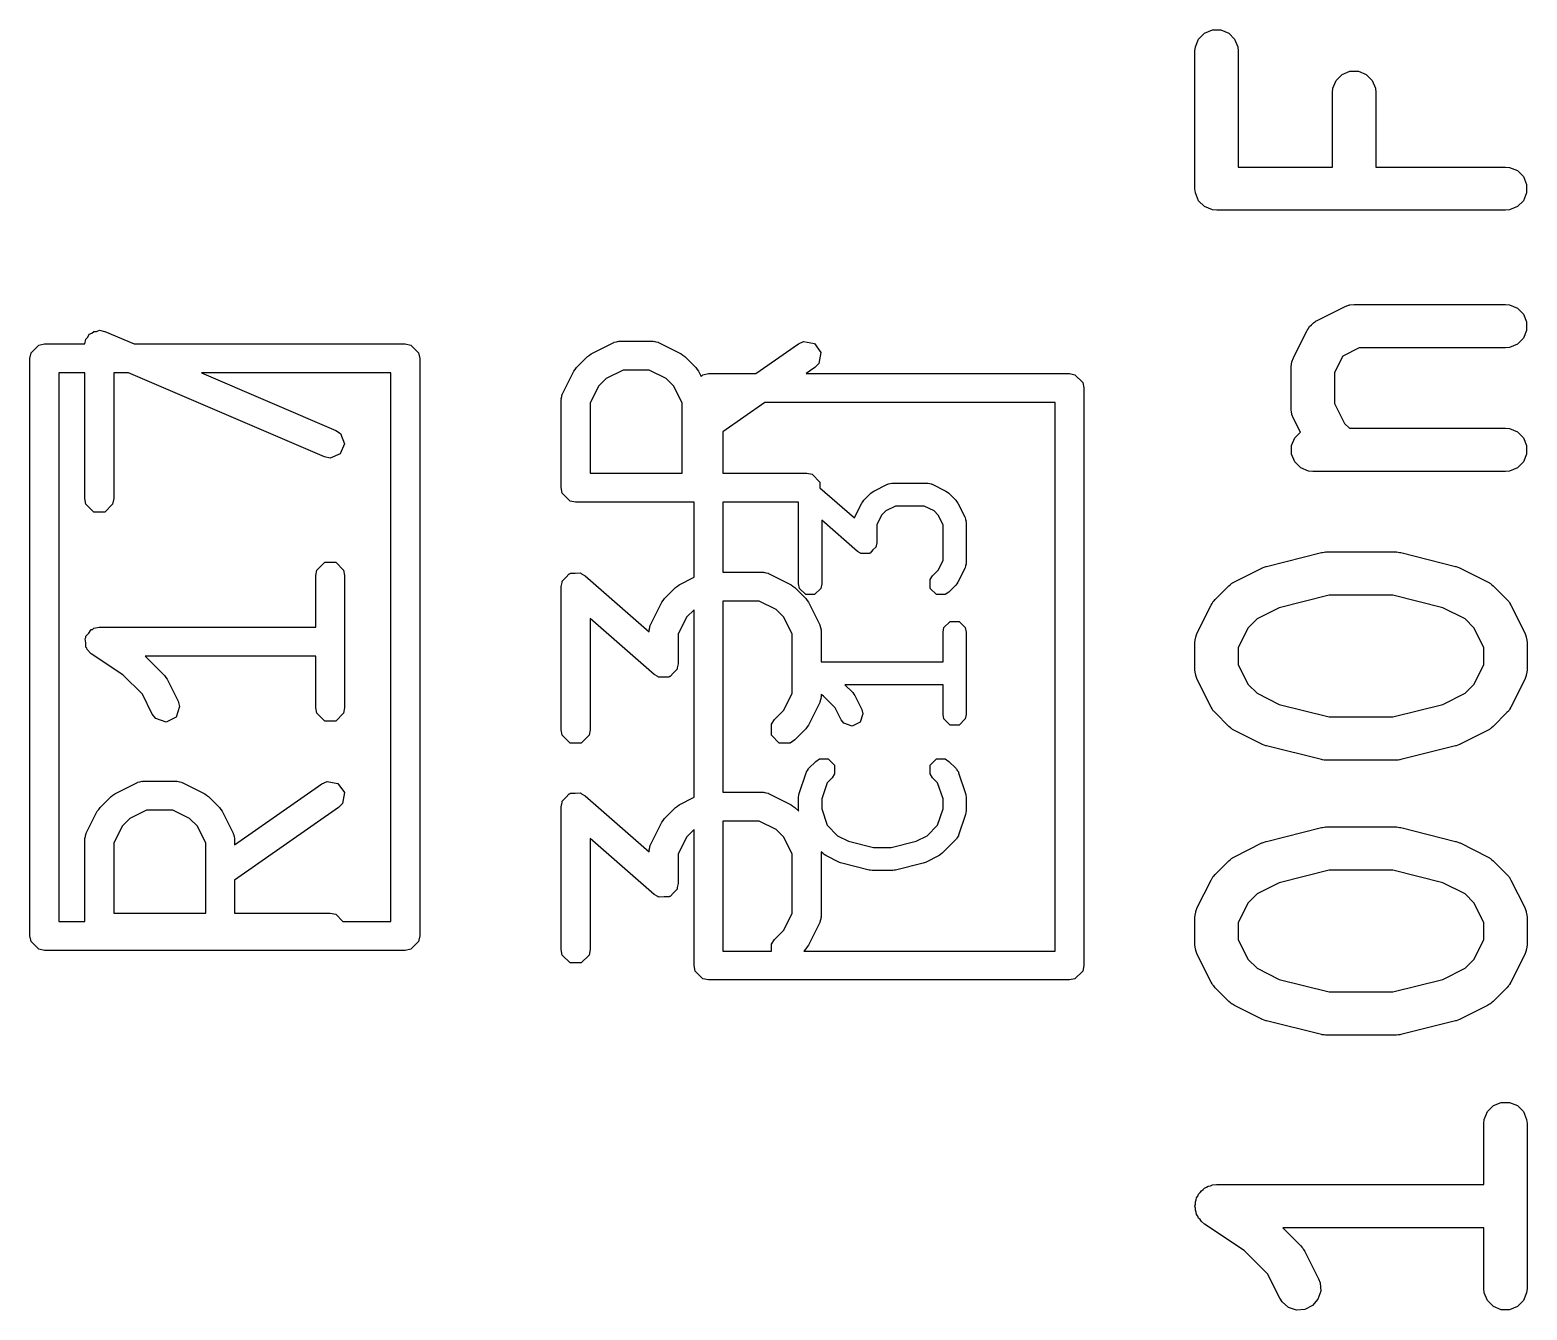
# Model space of a CAD drawing. Header units: inches. Extents: x -1.73 to 1.98, y -0.03 to 4.65.
# Drawn here: x 1.2648 to 1.4689, y 1.6558 to 1.8303 of the extents above; entities that cross this region are included whole.
import ezdxf

# ---------------------------------------------------------------- set-up
doc = ezdxf.new("R2010")
doc.units = ezdxf.units.IN
doc.header["$MEASUREMENT"] = 0
doc.layers.add('BLACK', color=250, linetype='CONTINUOUS')

msp = doc.modelspace()

# ---------------------------------------------------------------- linework, layer by layer
at = {"layer": 'BLACK', "linetype": 'CONTINUOUS'}
for p, q in [((1.42367, 1.828), (1.42411, 1.82907)), ((1.42411, 1.82907), (1.42493, 1.82988)), ((1.42493, 1.82988), (1.42599, 1.83032)), ((1.42599, 1.83032), (1.42714, 1.83032)), ((1.42714, 1.83032), (1.42821, 1.82988)), ((1.42821, 1.82988), (1.42902, 1.82907)), ((1.42902, 1.82907), (1.42946, 1.828)), ((1.42361, 1.82743), (1.42367, 1.828)), ((1.42361, 1.80868), (1.42361, 1.82743)), ((1.42946, 1.828), (1.42952, 1.82743)), ((1.42952, 1.82743), (1.42952, 1.81163)), ((1.44242, 1.82238), (1.44286, 1.82344)), ((1.44286, 1.82344), (1.44367, 1.82426)), ((1.44367, 1.82426), (1.44474, 1.8247)), ((1.44474, 1.8247), (1.44589, 1.8247)), ((1.44589, 1.8247), (1.44696, 1.82426)), ((1.44696, 1.82426), (1.44777, 1.82344)), ((1.44777, 1.82344), (1.44821, 1.82238)), ((1.44236, 1.8218), (1.44242, 1.82238)), ((1.44236, 1.81163), (1.44236, 1.8218)), ((1.44821, 1.82238), (1.44827, 1.8218)), ((1.44827, 1.8218), (1.44827, 1.81163)), ((1.42952, 1.81163), (1.44236, 1.81163)), ((1.44827, 1.81163), (1.46594, 1.81163)), ((1.46594, 1.81163), (1.46651, 1.81158)), ((1.46651, 1.81158), (1.46758, 1.81114)), ((1.46758, 1.81114), (1.46839, 1.81032)), ((1.42367, 1.8081), (1.42361, 1.80868)), ((1.46839, 1.81032), (1.46883, 1.80926)), ((1.46883, 1.80926), (1.46883, 1.8081)), ((1.42411, 1.80704), (1.42367, 1.8081)), ((1.42493, 1.80623), (1.42411, 1.80704)), ((1.46839, 1.80704), (1.46758, 1.80623)), ((1.46883, 1.8081), (1.46839, 1.80704)), ((1.42599, 1.80578), (1.42493, 1.80623)), ((1.42657, 1.80573), (1.42599, 1.80578)), ((1.46594, 1.80573), (1.42657, 1.80573)), ((1.46651, 1.80578), (1.46594, 1.80573)), ((1.46758, 1.80623), (1.46651, 1.80578)), ((1.44025, 1.7907), (1.44399, 1.79257)), ((1.44399, 1.79257), (1.44454, 1.79278)), ((1.44454, 1.79278), (1.44464, 1.79279)), ((1.44464, 1.79279), (1.44474, 1.79283)), ((1.44474, 1.79283), (1.44532, 1.79289)), ((1.44532, 1.79289), (1.46594, 1.79289)), ((1.46594, 1.79289), (1.46651, 1.79283)), ((1.46651, 1.79283), (1.46758, 1.79239)), ((1.46758, 1.79239), (1.46839, 1.79157)), ((1.43951, 1.79011), (1.43976, 1.79039)), ((1.43976, 1.79039), (1.44005, 1.79057)), ((1.44005, 1.79057), (1.4401, 1.79062)), ((1.4401, 1.79062), (1.44015, 1.79064)), ((1.44015, 1.79064), (1.44025, 1.7907)), ((1.46839, 1.79157), (1.46883, 1.79051)), ((1.46883, 1.79051), (1.46883, 1.78936)), ((1.27226, 1.7875), (1.27239, 1.78816)), ((1.27239, 1.78816), (1.27267, 1.78844)), ((1.27267, 1.78844), (1.27283, 1.78882)), ((1.27283, 1.78882), (1.27319, 1.78896)), ((1.27319, 1.78896), (1.27346, 1.78922)), ((1.27346, 1.78922), (1.27386, 1.78922)), ((1.27386, 1.78922), (1.27423, 1.78937)), ((1.27423, 1.78937), (1.27494, 1.78922)), ((1.27494, 1.78922), (1.27496, 1.78922)), ((1.27496, 1.78922), (1.27497, 1.78922)), ((1.27497, 1.78922), (1.27498, 1.78922)), ((1.27498, 1.78922), (1.27899, 1.7875)), ((1.43705, 1.78563), (1.43892, 1.78938)), ((1.43892, 1.78938), (1.43899, 1.78947)), ((1.43899, 1.78947), (1.439, 1.78952)), ((1.439, 1.78952), (1.43905, 1.78958)), ((1.43905, 1.78958), (1.43923, 1.78987)), ((1.43923, 1.78987), (1.43951, 1.79011)), ((1.46839, 1.78829), (1.46758, 1.78748)), ((1.46883, 1.78936), (1.46839, 1.78829)), ((1.26476, 1.78553), (1.26491, 1.78628)), ((1.26491, 1.78628), (1.26598, 1.78735)), ((1.26598, 1.78735), (1.26673, 1.7875)), ((1.26673, 1.7875), (1.27226, 1.7875)), ((1.27899, 1.7875), (1.31594, 1.7875)), ((1.31594, 1.7875), (1.3167, 1.78735)), ((1.3167, 1.78735), (1.31776, 1.78628)), ((1.31776, 1.78628), (1.31791, 1.78553)), ((1.34104, 1.78597), (1.34129, 1.78617)), ((1.34129, 1.78617), (1.34429, 1.78767)), ((1.34429, 1.78767), (1.34438, 1.78769)), ((1.34438, 1.78769), (1.34442, 1.78773)), ((1.34442, 1.78773), (1.34472, 1.78779)), ((1.34472, 1.78779), (1.34503, 1.78787)), ((1.34503, 1.78787), (1.34507, 1.78786)), ((1.34507, 1.78786), (1.34517, 1.78787)), ((1.34517, 1.78787), (1.34967, 1.78787)), ((1.34967, 1.78787), (1.34976, 1.78786)), ((1.34976, 1.78786), (1.34981, 1.78787)), ((1.34981, 1.78787), (1.35011, 1.78779)), ((1.35011, 1.78779), (1.35042, 1.78773)), ((1.35042, 1.78773), (1.35045, 1.78769)), ((1.35045, 1.78769), (1.35055, 1.78767)), ((1.35055, 1.78767), (1.35355, 1.78617)), ((1.35355, 1.78617), (1.3538, 1.78597)), ((1.36374, 1.78346), (1.36954, 1.78752)), ((1.36954, 1.78752), (1.37024, 1.78783)), ((1.37024, 1.78783), (1.37172, 1.78757)), ((1.37172, 1.78757), (1.37259, 1.78633)), ((1.37259, 1.78633), (1.37233, 1.78485)), ((1.44601, 1.78698), (1.44377, 1.78586)), ((1.46594, 1.78698), (1.44601, 1.78698)), ((1.46651, 1.78704), (1.46594, 1.78698)), ((1.46758, 1.78748), (1.46651, 1.78704)), ((1.26476, 1.70679), (1.26476, 1.78553)), ((1.31791, 1.78553), (1.31791, 1.70679)), ((1.3391, 1.78404), (1.33928, 1.7843)), ((1.33928, 1.7843), (1.34078, 1.7858)), ((1.34078, 1.7858), (1.34104, 1.78597)), ((1.3538, 1.78597), (1.35406, 1.7858)), ((1.35406, 1.7858), (1.35556, 1.7843)), ((1.35556, 1.7843), (1.35573, 1.78404)), ((1.37179, 1.78429), (1.37061, 1.78346)), ((1.37233, 1.78485), (1.37179, 1.78429)), ((1.43674, 1.78431), (1.43679, 1.78488)), ((1.43674, 1.77868), (1.43674, 1.78431)), ((1.43679, 1.78488), (1.43684, 1.78498)), ((1.43684, 1.78509), (1.43705, 1.78563)), ((1.43684, 1.78498), (1.43684, 1.78509)), ((1.44377, 1.78586), (1.44264, 1.78361)), ((1.27224, 1.78356), (1.2687, 1.78356)), ((1.2687, 1.78356), (1.2687, 1.70876)), ((1.27224, 1.76641), (1.27224, 1.78356)), ((1.27818, 1.78356), (1.27618, 1.78356)), ((1.27618, 1.78356), (1.27618, 1.76641)), ((1.30493, 1.7721), (1.27818, 1.78356)), ((1.28817, 1.78356), (1.30648, 1.77572)), ((1.31398, 1.78356), (1.28817, 1.78356)), ((1.31398, 1.70876), (1.31398, 1.78356)), ((1.33741, 1.78079), (1.33891, 1.78379)), ((1.33891, 1.78379), (1.3391, 1.78404)), ((1.34333, 1.78279), (1.34229, 1.78174)), ((1.34563, 1.78394), (1.34333, 1.78279)), ((1.3492, 1.78394), (1.34563, 1.78394)), ((1.3515, 1.78279), (1.3492, 1.78394)), ((1.35255, 1.78174), (1.3515, 1.78279)), ((1.35573, 1.78404), (1.35593, 1.78379)), ((1.35593, 1.78379), (1.35629, 1.78307)), ((1.35629, 1.78307), (1.35653, 1.78331)), ((1.35653, 1.78331), (1.35728, 1.78346)), ((1.35728, 1.78346), (1.36374, 1.78346)), ((1.37061, 1.78346), (1.4065, 1.78346)), ((1.4065, 1.78346), (1.40725, 1.78331)), ((1.40725, 1.78331), (1.40831, 1.78225)), ((1.40831, 1.78225), (1.40846, 1.7815)), ((1.44264, 1.78361), (1.44264, 1.77938)), ((1.3372, 1.77991), (1.33722, 1.78)), ((1.33721, 1.78005), (1.33729, 1.78035)), ((1.33722, 1.78), (1.33721, 1.78005)), ((1.33729, 1.78035), (1.33735, 1.78066)), ((1.33735, 1.78066), (1.33738, 1.78069)), ((1.33738, 1.78069), (1.33741, 1.78079)), ((1.34229, 1.78174), (1.34114, 1.77944)), ((1.3537, 1.77944), (1.35255, 1.78174)), ((1.40846, 1.7815), (1.40846, 1.70276)), ((1.3372, 1.76791), (1.3372, 1.77991)), ((1.34114, 1.77944), (1.34114, 1.76988)), ((1.3537, 1.76988), (1.3537, 1.77944)), ((1.36498, 1.77953), (1.35925, 1.77551)), ((1.40453, 1.77953), (1.36498, 1.77953)), ((1.40453, 1.70472), (1.40453, 1.77953)), ((1.43679, 1.77811), (1.43674, 1.77868)), ((1.43684, 1.77801), (1.43679, 1.77811)), ((1.43684, 1.7779), (1.43684, 1.77801)), ((1.44264, 1.77938), (1.44399, 1.77668)), ((1.43705, 1.77736), (1.43684, 1.7779)), ((1.438, 1.77546), (1.43705, 1.77736)), ((1.44399, 1.77668), (1.44466, 1.77601)), ((1.44466, 1.77601), (1.46594, 1.77601)), ((1.46594, 1.77601), (1.46651, 1.77596)), ((1.46651, 1.77596), (1.46758, 1.77551)), ((1.30648, 1.77572), (1.30711, 1.77528)), ((1.30767, 1.77388), (1.30708, 1.7725)), ((1.30711, 1.77528), (1.30767, 1.77388)), ((1.35925, 1.77551), (1.35925, 1.76988)), ((1.43679, 1.77364), (1.43724, 1.7747)), ((1.43724, 1.7747), (1.438, 1.77546)), ((1.46758, 1.77551), (1.46839, 1.7747)), ((1.46839, 1.7747), (1.46883, 1.77364)), ((1.30568, 1.77194), (1.30493, 1.7721)), ((1.30708, 1.7725), (1.30568, 1.77194)), ((1.43679, 1.77248), (1.43679, 1.77364)), ((1.43724, 1.77142), (1.43679, 1.77248)), ((1.46883, 1.77248), (1.46839, 1.77142)), ((1.46883, 1.77364), (1.46883, 1.77248)), ((1.34114, 1.76988), (1.3537, 1.76988)), ((1.35925, 1.76988), (1.37067, 1.76988)), ((1.37067, 1.76988), (1.37142, 1.76973)), ((1.43805, 1.7706), (1.43724, 1.77142)), ((1.43911, 1.77016), (1.43805, 1.7706)), ((1.43969, 1.77011), (1.43911, 1.77016)), ((1.46594, 1.77011), (1.43969, 1.77011)), ((1.46651, 1.77016), (1.46594, 1.77011)), ((1.46758, 1.7706), (1.46651, 1.77016)), ((1.46839, 1.77142), (1.46758, 1.7706)), ((1.33735, 1.76716), (1.3372, 1.76791)), ((1.37142, 1.76973), (1.37248, 1.76866)), ((1.37248, 1.76866), (1.37248, 1.76789)), ((1.37248, 1.76789), (1.37718, 1.76378)), ((1.37982, 1.76744), (1.38169, 1.76838)), ((1.38169, 1.76838), (1.38177, 1.7684)), ((1.38177, 1.7684), (1.38179, 1.76842)), ((1.38179, 1.76842), (1.38204, 1.76847)), ((1.38204, 1.76847), (1.38228, 1.76854)), ((1.38228, 1.76854), (1.38232, 1.76853)), ((1.38232, 1.76853), (1.3824, 1.76854)), ((1.3824, 1.76854), (1.38708, 1.76854)), ((1.38708, 1.76854), (1.38716, 1.76853)), ((1.38716, 1.76853), (1.38719, 1.76854)), ((1.38719, 1.76854), (1.38744, 1.76847)), ((1.38744, 1.76847), (1.38769, 1.76842)), ((1.38769, 1.76842), (1.38771, 1.7684)), ((1.38771, 1.7684), (1.38779, 1.76838)), ((1.38779, 1.76838), (1.38966, 1.76744)), ((1.27239, 1.76566), (1.27224, 1.76641)), ((1.27618, 1.76641), (1.27603, 1.76566)), ((1.33842, 1.76609), (1.33735, 1.76716)), ((1.33917, 1.76594), (1.33842, 1.76609)), ((1.35531, 1.76594), (1.33917, 1.76594)), ((1.35531, 1.75569), (1.35531, 1.76594)), ((1.36957, 1.76594), (1.35925, 1.76594)), ((1.35925, 1.76594), (1.35925, 1.75638)), ((1.36957, 1.75478), (1.36957, 1.76594)), ((1.37724, 1.76392), (1.37818, 1.7658)), ((1.37818, 1.7658), (1.37833, 1.766)), ((1.37833, 1.766), (1.37847, 1.76621)), ((1.37847, 1.76621), (1.37941, 1.76714)), ((1.37941, 1.76714), (1.37962, 1.76728)), ((1.37962, 1.76728), (1.37982, 1.76744)), ((1.38966, 1.76744), (1.38986, 1.76728)), ((1.38986, 1.76728), (1.39007, 1.76714)), ((1.39007, 1.76714), (1.39101, 1.76621)), ((1.39101, 1.76621), (1.39115, 1.766)), ((1.39115, 1.766), (1.3913, 1.7658)), ((1.3913, 1.7658), (1.39224, 1.76392)), ((1.27346, 1.76459), (1.27239, 1.76566)), ((1.27496, 1.76459), (1.27346, 1.76459)), ((1.27603, 1.76566), (1.27496, 1.76459)), ((1.37718, 1.76378), (1.37719, 1.76382)), ((1.37719, 1.76382), (1.37722, 1.76385)), ((1.37722, 1.76385), (1.37724, 1.76392)), ((1.38088, 1.76416), (1.38022, 1.76285)), ((1.38145, 1.76473), (1.38088, 1.76416)), ((1.38277, 1.76539), (1.38145, 1.76473)), ((1.38671, 1.76539), (1.38277, 1.76539)), ((1.38803, 1.76473), (1.38671, 1.76539)), ((1.3886, 1.76416), (1.38803, 1.76473)), ((1.38926, 1.76285), (1.3886, 1.76416)), ((1.39224, 1.76392), (1.39226, 1.76385)), ((1.39226, 1.76385), (1.39229, 1.76382)), ((1.39229, 1.76382), (1.39234, 1.76357)), ((1.37761, 1.75922), (1.37272, 1.7635)), ((1.37272, 1.7635), (1.37272, 1.75478)), ((1.38022, 1.76285), (1.38022, 1.7604)), ((1.38926, 1.75796), (1.38926, 1.76285)), ((1.39234, 1.76357), (1.3924, 1.76333)), ((1.3924, 1.76333), (1.39239, 1.76329)), ((1.39239, 1.76329), (1.39241, 1.76322)), ((1.39241, 1.76322), (1.39241, 1.75759)), ((1.3801, 1.7598), (1.37971, 1.75941)), ((1.38012, 1.75987), (1.3801, 1.7598)), ((1.38014, 1.7599), (1.38012, 1.75987)), ((1.38022, 1.7604), (1.38013, 1.75997)), ((1.38013, 1.75997), (1.38014, 1.7599)), ((1.30389, 1.75666), (1.30495, 1.75773)), ((1.30495, 1.75773), (1.30646, 1.75773)), ((1.30646, 1.75773), (1.30752, 1.75666)), ((1.378, 1.759), (1.37761, 1.75922)), ((1.37804, 1.75895), (1.378, 1.759)), ((1.37808, 1.75895), (1.37804, 1.75895)), ((1.37814, 1.75891), (1.37808, 1.75895)), ((1.3787, 1.75895), (1.37814, 1.75891)), ((1.37925, 1.75895), (1.3787, 1.75895)), ((1.37929, 1.75899), (1.37925, 1.75895)), ((1.37934, 1.75899), (1.37929, 1.75899)), ((1.37971, 1.75941), (1.37934, 1.75899)), ((1.3886, 1.75665), (1.38926, 1.75796)), ((1.39241, 1.75759), (1.39239, 1.75752)), ((1.43335, 1.75718), (1.44085, 1.75905)), ((1.44085, 1.75905), (1.44095, 1.75907)), ((1.44095, 1.75907), (1.44099, 1.75908)), ((1.44099, 1.75908), (1.44121, 1.7591)), ((1.44121, 1.7591), (1.44142, 1.75914)), ((1.44142, 1.75914), (1.44147, 1.75913)), ((1.44147, 1.75913), (1.44157, 1.75914)), ((1.44157, 1.75914), (1.45094, 1.75914)), ((1.45094, 1.75914), (1.45104, 1.75913)), ((1.45104, 1.75913), (1.45108, 1.75914)), ((1.45108, 1.75914), (1.4513, 1.7591)), ((1.4513, 1.7591), (1.45152, 1.75908)), ((1.45152, 1.75908), (1.45156, 1.75907)), ((1.45156, 1.75907), (1.45166, 1.75905)), ((1.45166, 1.75905), (1.45915, 1.75718)), ((1.30374, 1.75591), (1.30389, 1.75666)), ((1.30374, 1.74888), (1.30374, 1.75591)), ((1.30752, 1.75666), (1.30767, 1.75591)), ((1.30767, 1.75591), (1.30767, 1.73791)), ((1.33735, 1.75516), (1.33784, 1.75565)), ((1.33784, 1.75565), (1.3383, 1.75617)), ((1.3383, 1.75617), (1.33837, 1.75618)), ((1.33837, 1.75618), (1.33842, 1.75623)), ((1.33842, 1.75623), (1.33911, 1.75623)), ((1.33911, 1.75623), (1.3398, 1.75628)), ((1.3398, 1.75628), (1.33988, 1.75623)), ((1.33988, 1.75623), (1.33992, 1.75623)), ((1.33992, 1.75623), (1.33998, 1.75617)), ((1.33998, 1.75617), (1.34047, 1.75589)), ((1.34047, 1.75589), (1.3492, 1.74825)), ((1.35329, 1.75467), (1.35531, 1.75569)), ((1.35925, 1.75638), (1.36467, 1.75638)), ((1.36467, 1.75638), (1.36476, 1.75636)), ((1.36476, 1.75636), (1.36481, 1.75637)), ((1.36481, 1.75637), (1.36511, 1.75629)), ((1.36511, 1.75629), (1.36542, 1.75623)), ((1.36542, 1.75623), (1.36545, 1.7562)), ((1.36545, 1.7562), (1.36555, 1.75617)), ((1.36555, 1.75617), (1.36855, 1.75467)), ((1.3875, 1.75538), (1.38784, 1.75589)), ((1.38784, 1.75589), (1.3886, 1.75665)), ((1.39224, 1.75689), (1.3913, 1.75501)), ((1.39226, 1.75696), (1.39224, 1.75689)), ((1.39229, 1.75699), (1.39226, 1.75696)), ((1.39234, 1.75724), (1.39229, 1.75699)), ((1.3924, 1.75748), (1.39234, 1.75724)), ((1.39239, 1.75752), (1.3924, 1.75748)), ((1.429, 1.75508), (1.43275, 1.75695)), ((1.43275, 1.75695), (1.43279, 1.75697)), ((1.43279, 1.75697), (1.43281, 1.75698)), ((1.43281, 1.75698), (1.43305, 1.75707)), ((1.43305, 1.75707), (1.43329, 1.75716)), ((1.43329, 1.75716), (1.43331, 1.75716)), ((1.43331, 1.75716), (1.43335, 1.75718)), ((1.45915, 1.75718), (1.4592, 1.75716)), ((1.4592, 1.75716), (1.45922, 1.75716)), ((1.45922, 1.75716), (1.45946, 1.75707)), ((1.45946, 1.75707), (1.4597, 1.75698)), ((1.4597, 1.75698), (1.45972, 1.75697)), ((1.45972, 1.75697), (1.45976, 1.75695)), ((1.45976, 1.75695), (1.46351, 1.75508)), ((1.3372, 1.75441), (1.33731, 1.75496)), ((1.3372, 1.73491), (1.3372, 1.75441)), ((1.3373, 1.75504), (1.33733, 1.75507)), ((1.33731, 1.75496), (1.3373, 1.75504)), ((1.33733, 1.75507), (1.33735, 1.75516)), ((1.35128, 1.7528), (1.35278, 1.7543)), ((1.35278, 1.7543), (1.35304, 1.75448)), ((1.35304, 1.75448), (1.35329, 1.75467)), ((1.36855, 1.75467), (1.36879, 1.75448)), ((1.36879, 1.75448), (1.36906, 1.7543)), ((1.36906, 1.7543), (1.37056, 1.7528)), ((1.36969, 1.75418), (1.36957, 1.75478)), ((1.37054, 1.75333), (1.36969, 1.75418)), ((1.3726, 1.75418), (1.37175, 1.75333)), ((1.37272, 1.75478), (1.3726, 1.75418)), ((1.3875, 1.75418), (1.3875, 1.75538)), ((1.38836, 1.75333), (1.3875, 1.75418)), ((1.39007, 1.75367), (1.38956, 1.75333)), ((1.39101, 1.7546), (1.39007, 1.75367)), ((1.39115, 1.75481), (1.39101, 1.7546)), ((1.3913, 1.75501), (1.39115, 1.75481)), ((1.42635, 1.75265), (1.42823, 1.75453)), ((1.42823, 1.75453), (1.42846, 1.75471)), ((1.42846, 1.75471), (1.42851, 1.75477)), ((1.42851, 1.75477), (1.4286, 1.75483)), ((1.4286, 1.75483), (1.42868, 1.75489)), ((1.42868, 1.75489), (1.42875, 1.75492)), ((1.42875, 1.75492), (1.429, 1.75508)), ((1.46351, 1.75508), (1.46376, 1.75492)), ((1.46376, 1.75492), (1.46383, 1.75489)), ((1.46383, 1.75489), (1.46391, 1.75483)), ((1.46391, 1.75483), (1.464, 1.75477)), ((1.464, 1.75477), (1.46405, 1.75471)), ((1.46405, 1.75471), (1.46428, 1.75453)), ((1.46428, 1.75453), (1.46615, 1.75265)), ((1.34941, 1.74929), (1.35091, 1.75229)), ((1.35091, 1.75229), (1.3511, 1.75254)), ((1.3511, 1.75254), (1.35128, 1.7528)), ((1.3642, 1.75244), (1.35925, 1.75244)), ((1.35925, 1.75244), (1.35925, 1.72638)), ((1.3665, 1.75129), (1.3642, 1.75244)), ((1.37175, 1.75333), (1.37054, 1.75333)), ((1.37056, 1.7528), (1.37073, 1.75254)), ((1.37073, 1.75254), (1.37093, 1.75229)), ((1.37093, 1.75229), (1.37243, 1.74929)), ((1.38956, 1.75333), (1.38836, 1.75333)), ((1.42393, 1.74813), (1.4258, 1.75188)), ((1.4258, 1.75188), (1.42596, 1.75213)), ((1.42596, 1.75213), (1.42599, 1.7522)), ((1.42599, 1.7522), (1.42605, 1.75228)), ((1.42605, 1.75228), (1.42611, 1.75237)), ((1.42611, 1.75237), (1.42617, 1.75242)), ((1.42617, 1.75242), (1.42635, 1.75265)), ((1.4351, 1.75153), (1.43207, 1.75001)), ((1.44193, 1.75323), (1.4351, 1.75153)), ((1.45058, 1.75323), (1.44193, 1.75323)), ((1.45741, 1.75153), (1.45058, 1.75323)), ((1.46044, 1.75001), (1.45741, 1.75153)), ((1.46615, 1.75265), (1.46634, 1.75242)), ((1.46634, 1.75242), (1.4664, 1.75237)), ((1.4664, 1.75237), (1.46645, 1.75228)), ((1.46645, 1.75228), (1.46652, 1.7522)), ((1.46652, 1.7522), (1.46655, 1.75213)), ((1.46655, 1.75213), (1.4667, 1.75188)), ((1.4667, 1.75188), (1.46858, 1.74813)), ((1.34987, 1.74243), (1.34114, 1.75007)), ((1.34114, 1.75007), (1.34114, 1.73491)), ((1.35429, 1.75024), (1.35314, 1.74795)), ((1.35531, 1.75127), (1.35429, 1.75024)), ((1.35531, 1.72569), (1.35531, 1.75127)), ((1.36755, 1.75024), (1.3665, 1.75129)), ((1.3687, 1.74795), (1.36755, 1.75024)), ((1.38938, 1.74882), (1.39023, 1.74967)), ((1.39023, 1.74967), (1.39144, 1.74967)), ((1.39144, 1.74967), (1.39229, 1.74882)), ((1.43207, 1.75001), (1.43087, 1.74881)), ((1.46164, 1.74881), (1.46044, 1.75001)), ((1.27228, 1.74729), (1.27239, 1.74746)), ((1.27239, 1.74766), (1.2728, 1.74807)), ((1.27239, 1.74746), (1.27239, 1.74766)), ((1.2728, 1.74807), (1.27311, 1.74855)), ((1.27311, 1.74855), (1.27331, 1.74859)), ((1.27331, 1.74859), (1.27346, 1.74873)), ((1.27346, 1.74873), (1.27421, 1.74888)), ((1.27421, 1.74888), (1.30374, 1.74888)), ((1.3492, 1.74855), (1.34929, 1.74885)), ((1.34922, 1.74851), (1.3492, 1.74855)), ((1.3492, 1.74841), (1.34922, 1.74851)), ((1.3492, 1.74825), (1.3492, 1.74841)), ((1.34929, 1.74885), (1.34935, 1.74916)), ((1.34935, 1.74916), (1.34938, 1.7492)), ((1.34938, 1.7492), (1.34941, 1.74929)), ((1.35314, 1.74795), (1.35314, 1.74391)), ((1.3687, 1.73988), (1.3687, 1.74795)), ((1.37243, 1.74929), (1.37245, 1.7492)), ((1.37245, 1.7492), (1.37248, 1.74916)), ((1.37248, 1.74916), (1.37255, 1.74886)), ((1.37255, 1.74886), (1.37263, 1.74855)), ((1.37263, 1.74855), (1.37261, 1.74851)), ((1.37261, 1.74851), (1.37263, 1.74841)), ((1.37263, 1.74841), (1.37263, 1.74417)), ((1.38926, 1.74822), (1.38938, 1.74882)), ((1.38926, 1.74417), (1.38926, 1.74822)), ((1.39229, 1.74882), (1.39241, 1.74822)), ((1.39241, 1.74822), (1.39241, 1.73697)), ((1.42361, 1.74681), (1.42367, 1.74739)), ((1.42367, 1.74739), (1.42371, 1.74749)), ((1.42371, 1.74749), (1.42372, 1.74759)), ((1.42372, 1.74759), (1.42393, 1.74813)), ((1.43087, 1.74881), (1.42952, 1.74612)), ((1.46298, 1.74612), (1.46164, 1.74881)), ((1.46858, 1.74813), (1.46879, 1.74759)), ((1.46879, 1.74759), (1.46879, 1.74749)), ((1.46879, 1.74749), (1.46883, 1.74739)), ((1.46883, 1.74739), (1.46889, 1.74681)), ((1.27239, 1.74673), (1.27228, 1.74729)), ((1.27239, 1.74616), (1.27239, 1.74673)), ((1.27253, 1.74601), (1.27239, 1.74616)), ((1.27257, 1.74582), (1.27253, 1.74601)), ((1.27312, 1.74527), (1.27257, 1.74582)), ((1.42361, 1.74306), (1.42361, 1.74681)), ((1.42952, 1.74612), (1.42952, 1.74376)), ((1.46298, 1.74376), (1.46298, 1.74612)), ((1.46889, 1.74681), (1.46889, 1.74306)), ((1.27745, 1.74238), (1.27312, 1.74527)), ((1.30374, 1.74494), (1.28046, 1.74494)), ((1.28046, 1.74494), (1.2831, 1.7423)), ((1.30374, 1.73791), (1.30374, 1.74494)), ((1.353, 1.74325), (1.35299, 1.74316)), ((1.35303, 1.74328), (1.353, 1.74325)), ((1.35314, 1.74391), (1.35303, 1.74336)), ((1.35303, 1.74336), (1.35303, 1.74328)), ((1.37263, 1.74417), (1.38926, 1.74417)), ((1.42952, 1.74376), (1.43087, 1.74106)), ((1.46164, 1.74106), (1.46298, 1.74376)), ((1.28009, 1.73975), (1.27745, 1.74238)), ((1.2831, 1.7423), (1.28327, 1.74204)), ((1.28327, 1.74204), (1.28347, 1.74179)), ((1.28347, 1.74179), (1.28497, 1.73879)), ((1.35036, 1.74215), (1.34987, 1.74243)), ((1.35041, 1.74209), (1.35036, 1.74215)), ((1.35046, 1.74209), (1.35041, 1.74209)), ((1.35054, 1.74205), (1.35046, 1.74209)), ((1.35123, 1.74209), (1.35054, 1.74205)), ((1.35192, 1.74209), (1.35123, 1.74209)), ((1.35197, 1.74214), (1.35192, 1.74209)), ((1.35204, 1.74215), (1.35197, 1.74214)), ((1.3525, 1.74267), (1.35204, 1.74215)), ((1.35299, 1.74316), (1.3525, 1.74267)), ((1.42367, 1.74249), (1.42361, 1.74306)), ((1.42371, 1.74239), (1.42367, 1.74249)), ((1.42372, 1.74228), (1.42371, 1.74239)), ((1.42393, 1.74174), (1.42372, 1.74228)), ((1.4258, 1.73799), (1.42393, 1.74174)), ((1.46858, 1.74174), (1.4667, 1.73799)), ((1.46879, 1.74228), (1.46858, 1.74174)), ((1.46883, 1.74249), (1.46879, 1.74239)), ((1.46879, 1.74239), (1.46879, 1.74228)), ((1.46889, 1.74306), (1.46883, 1.74249)), ((1.28145, 1.73703), (1.28009, 1.73975)), ((1.36755, 1.73758), (1.3687, 1.73988)), ((1.37263, 1.73927), (1.37255, 1.73897)), ((1.37263, 1.73941), (1.37261, 1.73932)), ((1.37261, 1.73932), (1.37263, 1.73927)), ((1.37296, 1.7395), (1.37263, 1.73971)), ((1.37263, 1.73971), (1.37263, 1.73941)), ((1.37454, 1.73791), (1.37296, 1.7395)), ((1.38926, 1.74102), (1.37589, 1.74102)), ((1.37589, 1.74102), (1.37695, 1.73996)), ((1.37695, 1.73996), (1.37709, 1.73975)), ((1.37709, 1.73975), (1.37724, 1.73955)), ((1.37724, 1.73955), (1.37818, 1.73767)), ((1.38926, 1.73697), (1.38926, 1.74102)), ((1.43087, 1.74106), (1.43207, 1.73987)), ((1.43207, 1.73987), (1.4351, 1.73835)), ((1.45741, 1.73835), (1.46044, 1.73987)), ((1.46044, 1.73987), (1.46164, 1.74106)), ((1.28517, 1.73805), (1.28469, 1.73662)), ((1.28497, 1.73879), (1.28517, 1.73805)), ((1.30389, 1.73716), (1.30374, 1.73791)), ((1.30495, 1.73609), (1.30389, 1.73716)), ((1.30752, 1.73716), (1.30646, 1.73609)), ((1.30767, 1.73791), (1.30752, 1.73716)), ((1.36627, 1.7363), (1.36755, 1.73758)), ((1.37243, 1.73853), (1.37093, 1.73553)), ((1.37245, 1.73863), (1.37243, 1.73853)), ((1.37248, 1.73866), (1.37245, 1.73863)), ((1.37255, 1.73897), (1.37248, 1.73866)), ((1.37536, 1.73627), (1.37454, 1.73791)), ((1.37818, 1.73767), (1.37834, 1.73708)), ((1.42596, 1.73775), (1.4258, 1.73799)), ((1.42599, 1.73767), (1.42596, 1.73775)), ((1.42605, 1.73759), (1.42599, 1.73767)), ((1.42611, 1.7375), (1.42605, 1.73759)), ((1.42617, 1.73745), (1.42611, 1.7375)), ((1.42635, 1.73723), (1.42617, 1.73745)), ((1.42823, 1.73535), (1.42635, 1.73723)), ((1.4351, 1.73835), (1.44193, 1.73664)), ((1.45058, 1.73664), (1.45741, 1.73835)), ((1.46615, 1.73723), (1.46428, 1.73535)), ((1.46634, 1.73745), (1.46615, 1.73723)), ((1.4664, 1.7375), (1.46634, 1.73745)), ((1.46645, 1.73759), (1.4664, 1.7375)), ((1.46652, 1.73767), (1.46645, 1.73759)), ((1.46655, 1.73775), (1.46652, 1.73767)), ((1.4667, 1.73799), (1.46655, 1.73775)), ((1.28192, 1.73643), (1.28145, 1.73703)), ((1.28335, 1.73595), (1.28192, 1.73643)), ((1.28469, 1.73662), (1.28335, 1.73595)), ((1.30646, 1.73609), (1.30495, 1.73609)), ((1.36585, 1.73567), (1.36627, 1.7363)), ((1.36585, 1.73416), (1.36585, 1.73567)), ((1.37073, 1.73528), (1.37056, 1.73502)), ((1.37093, 1.73553), (1.37073, 1.73528)), ((1.37574, 1.73578), (1.37536, 1.73627)), ((1.37688, 1.7354), (1.37574, 1.73578)), ((1.37796, 1.73594), (1.37688, 1.7354)), ((1.37834, 1.73708), (1.37796, 1.73594)), ((1.38938, 1.73637), (1.38926, 1.73697)), ((1.39023, 1.73552), (1.38938, 1.73637)), ((1.39144, 1.73552), (1.39023, 1.73552)), ((1.39229, 1.73637), (1.39144, 1.73552)), ((1.39241, 1.73697), (1.39229, 1.73637)), ((1.42846, 1.73517), (1.42823, 1.73535)), ((1.42851, 1.73511), (1.42846, 1.73517)), ((1.4286, 1.73505), (1.42851, 1.73511)), ((1.44193, 1.73664), (1.45058, 1.73664)), ((1.464, 1.73511), (1.46391, 1.73505)), ((1.46405, 1.73517), (1.464, 1.73511)), ((1.46428, 1.73535), (1.46405, 1.73517)), ((1.33735, 1.73416), (1.3372, 1.73491)), ((1.33842, 1.73309), (1.33735, 1.73416)), ((1.33992, 1.73309), (1.33842, 1.73309)), ((1.34099, 1.73416), (1.33992, 1.73309)), ((1.34114, 1.73491), (1.34099, 1.73416)), ((1.36691, 1.73309), (1.36585, 1.73416)), ((1.36842, 1.73309), (1.36691, 1.73309)), ((1.36906, 1.73352), (1.36842, 1.73309)), ((1.37056, 1.73502), (1.36906, 1.73352)), ((1.42868, 1.73498), (1.4286, 1.73505)), ((1.42875, 1.73495), (1.42868, 1.73498)), ((1.429, 1.7348), (1.42875, 1.73495)), ((1.43275, 1.73292), (1.429, 1.7348)), ((1.46351, 1.7348), (1.45976, 1.73292)), ((1.46376, 1.73495), (1.46351, 1.7348)), ((1.46383, 1.73498), (1.46376, 1.73495)), ((1.46391, 1.73505), (1.46383, 1.73498)), ((1.43279, 1.73291), (1.43275, 1.73292)), ((1.43281, 1.73289), (1.43279, 1.73291)), ((1.43305, 1.73281), (1.43281, 1.73289)), ((1.43329, 1.73272), (1.43305, 1.73281)), ((1.43331, 1.73271), (1.43329, 1.73272)), ((1.43335, 1.7327), (1.43331, 1.73271)), ((1.44085, 1.73082), (1.43335, 1.7327)), ((1.45915, 1.7327), (1.45166, 1.73082)), ((1.4592, 1.73271), (1.45915, 1.7327)), ((1.45922, 1.73272), (1.4592, 1.73271)), ((1.45946, 1.73281), (1.45922, 1.73272)), ((1.4597, 1.73289), (1.45946, 1.73281)), ((1.45972, 1.73291), (1.4597, 1.73289)), ((1.45976, 1.73292), (1.45972, 1.73291)), ((1.36965, 1.72622), (1.37059, 1.72903)), ((1.37059, 1.72903), (1.37063, 1.7291)), ((1.37063, 1.72914), (1.37077, 1.72935)), ((1.37063, 1.7291), (1.37063, 1.72914)), ((1.37077, 1.72935), (1.3709, 1.72957)), ((1.3709, 1.72957), (1.37093, 1.72958)), ((1.37093, 1.72958), (1.37097, 1.72965)), ((1.37097, 1.72965), (1.37191, 1.73058)), ((1.37191, 1.73058), (1.37242, 1.73093)), ((1.37242, 1.73093), (1.37362, 1.73093)), ((1.37362, 1.73093), (1.37448, 1.73007)), ((1.37448, 1.73007), (1.37448, 1.72887)), ((1.3875, 1.73007), (1.38836, 1.73093)), ((1.3875, 1.72887), (1.3875, 1.73007)), ((1.38836, 1.73093), (1.38956, 1.73093)), ((1.38956, 1.73093), (1.39007, 1.73058)), ((1.39007, 1.73058), (1.39101, 1.72965)), ((1.39101, 1.72965), (1.39105, 1.72958)), ((1.39105, 1.72958), (1.39108, 1.72957)), ((1.39108, 1.72957), (1.39121, 1.72935)), ((1.39121, 1.72935), (1.39135, 1.72914)), ((1.39135, 1.72914), (1.39135, 1.7291)), ((1.39135, 1.7291), (1.39139, 1.72903)), ((1.39139, 1.72903), (1.39233, 1.72622)), ((1.44095, 1.73081), (1.44085, 1.73082)), ((1.44099, 1.73079), (1.44095, 1.73081)), ((1.44121, 1.73077), (1.44099, 1.73079)), ((1.44142, 1.73074), (1.44121, 1.73077)), ((1.44147, 1.73075), (1.44142, 1.73074)), ((1.44157, 1.73074), (1.44147, 1.73075)), ((1.45094, 1.73074), (1.44157, 1.73074)), ((1.45104, 1.73075), (1.45094, 1.73074)), ((1.45108, 1.73074), (1.45104, 1.73075)), ((1.4513, 1.73077), (1.45108, 1.73074)), ((1.45152, 1.73079), (1.4513, 1.73077)), ((1.45156, 1.73081), (1.45152, 1.73079)), ((1.45166, 1.73082), (1.45156, 1.73081)), ((1.27633, 1.72617), (1.27933, 1.72767)), ((1.27933, 1.72767), (1.27942, 1.7277)), ((1.27942, 1.7277), (1.27945, 1.72773)), ((1.27945, 1.72773), (1.27976, 1.72779)), ((1.27976, 1.72779), (1.28007, 1.72788)), ((1.28007, 1.72788), (1.28011, 1.72786)), ((1.28011, 1.72786), (1.28021, 1.72788)), ((1.28021, 1.72788), (1.28471, 1.72788)), ((1.28471, 1.72788), (1.2848, 1.72786)), ((1.2848, 1.72786), (1.28485, 1.72788)), ((1.28485, 1.72788), (1.28515, 1.72779)), ((1.28515, 1.72779), (1.28546, 1.72773)), ((1.28546, 1.72773), (1.28549, 1.7277)), ((1.28549, 1.7277), (1.28559, 1.72767)), ((1.28559, 1.72767), (1.28859, 1.72617)), ((1.29267, 1.7192), (1.30458, 1.72753)), ((1.30458, 1.72753), (1.30528, 1.72784)), ((1.30528, 1.72784), (1.30676, 1.72757)), ((1.30676, 1.72757), (1.30763, 1.72634)), ((1.37346, 1.72768), (1.37272, 1.72547)), ((1.37414, 1.72836), (1.37346, 1.72768)), ((1.37448, 1.72887), (1.37414, 1.72836)), ((1.38784, 1.72836), (1.3875, 1.72887)), ((1.38852, 1.72768), (1.38784, 1.72836)), ((1.38926, 1.72547), (1.38852, 1.72768)), ((1.27432, 1.72431), (1.27582, 1.72581)), ((1.27582, 1.72581), (1.27608, 1.72598)), ((1.27608, 1.72598), (1.27633, 1.72617)), ((1.28859, 1.72617), (1.28884, 1.72598)), ((1.28884, 1.72598), (1.2891, 1.72581)), ((1.2891, 1.72581), (1.2906, 1.72431)), ((1.30763, 1.72634), (1.30736, 1.72486)), ((1.3372, 1.72441), (1.33731, 1.72496)), ((1.3373, 1.72504), (1.33733, 1.72508)), ((1.33731, 1.72496), (1.3373, 1.72504)), ((1.33733, 1.72508), (1.33735, 1.72517)), ((1.33735, 1.72517), (1.33784, 1.72566)), ((1.33784, 1.72566), (1.3383, 1.72618)), ((1.3383, 1.72618), (1.33837, 1.72618)), ((1.33837, 1.72618), (1.33842, 1.72623)), ((1.33842, 1.72623), (1.33911, 1.72623)), ((1.33911, 1.72623), (1.3398, 1.72628)), ((1.3398, 1.72628), (1.33988, 1.72623)), ((1.33988, 1.72623), (1.33992, 1.72623)), ((1.33992, 1.72623), (1.33998, 1.72617)), ((1.33998, 1.72617), (1.34047, 1.7259)), ((1.34047, 1.7259), (1.3492, 1.71825)), ((1.35329, 1.72467), (1.35531, 1.72569)), ((1.35925, 1.72638), (1.36467, 1.72638)), ((1.36467, 1.72638), (1.36476, 1.72636)), ((1.36476, 1.72636), (1.36481, 1.72638)), ((1.36481, 1.72638), (1.36511, 1.72629)), ((1.36511, 1.72629), (1.36542, 1.72623)), ((1.36542, 1.72623), (1.36545, 1.7262)), ((1.36545, 1.7262), (1.36555, 1.72617)), ((1.36555, 1.72617), (1.36855, 1.72467)), ((1.36957, 1.72572), (1.36962, 1.72597)), ((1.36957, 1.72385), (1.36957, 1.72572)), ((1.36962, 1.72597), (1.36965, 1.72622)), ((1.37272, 1.72547), (1.37272, 1.7241)), ((1.38926, 1.7241), (1.38926, 1.72547)), ((1.39233, 1.72622), (1.39236, 1.72597)), ((1.39236, 1.72597), (1.39241, 1.72572)), ((1.39241, 1.72572), (1.39241, 1.72385)), ((1.27245, 1.7208), (1.27395, 1.72379)), ((1.27395, 1.72379), (1.27414, 1.72404)), ((1.27414, 1.72404), (1.27432, 1.72431)), ((1.28067, 1.72395), (1.27837, 1.7228)), ((1.28424, 1.72395), (1.28067, 1.72395)), ((1.28654, 1.7228), (1.28424, 1.72395)), ((1.2906, 1.72431), (1.29077, 1.72404)), ((1.29077, 1.72404), (1.29097, 1.72379)), ((1.29097, 1.72379), (1.29247, 1.7208)), ((1.30683, 1.7243), (1.29267, 1.71439)), ((1.30736, 1.72486), (1.30683, 1.7243)), ((1.3372, 1.70492), (1.3372, 1.72441)), ((1.35128, 1.72281), (1.35278, 1.72431)), ((1.35278, 1.72431), (1.35304, 1.72448)), ((1.35304, 1.72448), (1.35329, 1.72467)), ((1.36855, 1.72467), (1.36879, 1.72448)), ((1.36879, 1.72448), (1.36906, 1.72431)), ((1.36906, 1.72431), (1.36959, 1.72378)), ((1.36959, 1.72378), (1.36957, 1.72385)), ((1.37272, 1.7241), (1.37346, 1.72189)), ((1.38852, 1.72189), (1.38926, 1.7241)), ((1.39233, 1.72335), (1.39139, 1.72054)), ((1.39236, 1.7236), (1.39233, 1.72335)), ((1.39241, 1.72385), (1.39236, 1.7236)), ((1.27242, 1.7207), (1.27245, 1.7208)), ((1.27733, 1.72175), (1.27618, 1.71945)), ((1.27837, 1.7228), (1.27733, 1.72175)), ((1.28759, 1.72175), (1.28654, 1.7228)), ((1.28874, 1.71945), (1.28759, 1.72175)), ((1.29247, 1.7208), (1.29249, 1.7207)), ((1.34941, 1.7193), (1.35091, 1.72229)), ((1.35091, 1.72229), (1.3511, 1.72254)), ((1.3511, 1.72254), (1.35128, 1.72281)), ((1.35531, 1.72128), (1.35429, 1.72025)), ((1.35531, 1.70276), (1.35531, 1.72128)), ((1.3642, 1.72245), (1.35925, 1.72245)), ((1.35925, 1.72245), (1.35925, 1.70472)), ((1.3665, 1.7213), (1.3642, 1.72245)), ((1.36755, 1.72025), (1.3665, 1.7213)), ((1.37346, 1.72189), (1.37489, 1.72045)), ((1.38709, 1.72045), (1.38852, 1.72189)), ((1.43335, 1.71968), (1.44085, 1.72156)), ((1.44085, 1.72156), (1.44095, 1.72157)), ((1.44095, 1.72157), (1.44099, 1.72159)), ((1.44099, 1.72159), (1.44121, 1.72161)), ((1.44121, 1.72161), (1.44142, 1.72164)), ((1.44142, 1.72164), (1.44147, 1.72163)), ((1.44147, 1.72163), (1.44157, 1.72164)), ((1.44157, 1.72164), (1.45094, 1.72164)), ((1.45094, 1.72164), (1.45104, 1.72163)), ((1.45104, 1.72163), (1.45108, 1.72164)), ((1.45108, 1.72164), (1.4513, 1.72161)), ((1.4513, 1.72161), (1.45152, 1.72159)), ((1.45152, 1.72159), (1.45156, 1.72157)), ((1.45156, 1.72157), (1.45166, 1.72156)), ((1.45166, 1.72156), (1.45915, 1.71968)), ((1.27224, 1.72005), (1.27233, 1.72036)), ((1.27226, 1.72001), (1.27224, 1.72005)), ((1.27224, 1.71991), (1.27226, 1.72001)), ((1.27224, 1.70876), (1.27224, 1.71991)), ((1.27233, 1.72036), (1.27239, 1.72067)), ((1.27239, 1.72067), (1.27242, 1.7207)), ((1.27618, 1.71945), (1.27618, 1.70988)), ((1.28874, 1.70988), (1.28874, 1.71945)), ((1.29249, 1.7207), (1.29253, 1.72067)), ((1.29253, 1.72067), (1.29259, 1.72036)), ((1.29259, 1.72036), (1.29267, 1.72005)), ((1.29267, 1.72005), (1.29266, 1.72001)), ((1.29266, 1.72001), (1.29267, 1.71991)), ((1.29267, 1.71991), (1.29267, 1.7192)), ((1.34987, 1.71243), (1.34114, 1.72008)), ((1.34114, 1.72008), (1.34114, 1.70492)), ((1.3492, 1.71855), (1.34929, 1.71886)), ((1.34929, 1.71886), (1.34935, 1.71917)), ((1.34935, 1.71917), (1.34938, 1.7192)), ((1.34938, 1.7192), (1.34941, 1.7193)), ((1.35429, 1.72025), (1.35314, 1.71795)), ((1.3687, 1.71795), (1.36755, 1.72025)), ((1.37489, 1.72045), (1.37638, 1.71971)), ((1.37638, 1.71971), (1.37978, 1.71886)), ((1.37978, 1.71886), (1.3822, 1.71886)), ((1.3822, 1.71886), (1.3856, 1.71971)), ((1.3856, 1.71971), (1.38709, 1.72045)), ((1.39101, 1.71992), (1.38913, 1.71805)), ((1.39105, 1.71999), (1.39101, 1.71992)), ((1.39108, 1.72), (1.39105, 1.71999)), ((1.39121, 1.72022), (1.39108, 1.72)), ((1.39135, 1.72043), (1.39121, 1.72022)), ((1.39139, 1.72054), (1.39135, 1.72047)), ((1.39135, 1.72047), (1.39135, 1.72043)), ((1.429, 1.71758), (1.43275, 1.71946)), ((1.43275, 1.71946), (1.43279, 1.71947)), ((1.43279, 1.71947), (1.43281, 1.71949)), ((1.43281, 1.71949), (1.43305, 1.71957)), ((1.43305, 1.71957), (1.43329, 1.71966)), ((1.43329, 1.71966), (1.43331, 1.71967)), ((1.43331, 1.71967), (1.43335, 1.71968)), ((1.45915, 1.71968), (1.4592, 1.71967)), ((1.4592, 1.71967), (1.45922, 1.71966)), ((1.45922, 1.71966), (1.45946, 1.71957)), ((1.45946, 1.71957), (1.4597, 1.71949)), ((1.4597, 1.71949), (1.45972, 1.71947)), ((1.45972, 1.71947), (1.45976, 1.71946)), ((1.45976, 1.71946), (1.46351, 1.71758)), ((1.34922, 1.71851), (1.3492, 1.71855)), ((1.3492, 1.71841), (1.34922, 1.71851)), ((1.3492, 1.71825), (1.3492, 1.71841)), ((1.35314, 1.71795), (1.35314, 1.71392)), ((1.3687, 1.70988), (1.3687, 1.71795)), ((1.37285, 1.71805), (1.37263, 1.71826)), ((1.37263, 1.71826), (1.37263, 1.70942)), ((1.37306, 1.71791), (1.37285, 1.71805)), ((1.37326, 1.71775), (1.37306, 1.71791)), ((1.37513, 1.71681), (1.37326, 1.71775)), ((1.3753, 1.71677), (1.37513, 1.71681)), ((1.37545, 1.71669), (1.3753, 1.71677)), ((1.38668, 1.71677), (1.38653, 1.71669)), ((1.38685, 1.71681), (1.38668, 1.71677)), ((1.38872, 1.71775), (1.38685, 1.71681)), ((1.38892, 1.71791), (1.38872, 1.71775)), ((1.38913, 1.71805), (1.38892, 1.71791)), ((1.42635, 1.71515), (1.42823, 1.71703)), ((1.42823, 1.71703), (1.42846, 1.71722)), ((1.42846, 1.71722), (1.42851, 1.71727)), ((1.42851, 1.71727), (1.4286, 1.71733)), ((1.4286, 1.71733), (1.42868, 1.7174)), ((1.42868, 1.7174), (1.42875, 1.71743)), ((1.42875, 1.71743), (1.429, 1.71758)), ((1.46351, 1.71758), (1.46376, 1.71743)), ((1.46376, 1.71743), (1.46383, 1.7174)), ((1.46383, 1.7174), (1.46391, 1.71733)), ((1.46391, 1.71733), (1.464, 1.71727)), ((1.464, 1.71727), (1.46405, 1.71722)), ((1.46405, 1.71722), (1.46428, 1.71703)), ((1.46428, 1.71703), (1.46615, 1.71515)), ((1.3792, 1.71576), (1.37545, 1.71669)), ((1.37939, 1.71575), (1.3792, 1.71576)), ((1.37958, 1.71571), (1.37939, 1.71575)), ((1.3824, 1.71571), (1.37958, 1.71571)), ((1.38259, 1.71575), (1.3824, 1.71571)), ((1.38278, 1.71576), (1.38259, 1.71575)), ((1.38653, 1.71669), (1.38278, 1.71576)), ((1.42596, 1.71464), (1.42599, 1.71471)), ((1.42599, 1.71471), (1.42605, 1.71479)), ((1.42605, 1.71479), (1.42611, 1.71488)), ((1.42611, 1.71488), (1.42617, 1.71493)), ((1.42617, 1.71493), (1.42635, 1.71515)), ((1.44193, 1.71574), (1.4351, 1.71403)), ((1.45058, 1.71574), (1.44193, 1.71574)), ((1.45741, 1.71403), (1.45058, 1.71574)), ((1.46615, 1.71515), (1.46634, 1.71493)), ((1.46634, 1.71493), (1.4664, 1.71488)), ((1.4664, 1.71488), (1.46645, 1.71479)), ((1.46645, 1.71479), (1.46652, 1.71471)), ((1.46652, 1.71471), (1.46655, 1.71464)), ((1.29267, 1.71439), (1.29267, 1.70988)), ((1.3525, 1.71267), (1.35204, 1.71215)), ((1.35299, 1.71316), (1.3525, 1.71267)), ((1.353, 1.71325), (1.35299, 1.71316)), ((1.35303, 1.71328), (1.353, 1.71325)), ((1.35314, 1.71392), (1.35303, 1.71337)), ((1.35303, 1.71337), (1.35303, 1.71328)), ((1.42393, 1.71064), (1.4258, 1.71439)), ((1.4258, 1.71439), (1.42596, 1.71464)), ((1.4351, 1.71403), (1.43207, 1.71252)), ((1.46044, 1.71252), (1.45741, 1.71403)), ((1.46655, 1.71464), (1.4667, 1.71439)), ((1.4667, 1.71439), (1.46858, 1.71064)), ((1.35036, 1.71215), (1.34987, 1.71243)), ((1.35041, 1.7121), (1.35036, 1.71215)), ((1.35046, 1.7121), (1.35041, 1.7121)), ((1.35054, 1.71205), (1.35046, 1.7121)), ((1.35123, 1.7121), (1.35054, 1.71205)), ((1.35192, 1.7121), (1.35123, 1.7121)), ((1.35197, 1.71215), (1.35192, 1.7121)), ((1.35204, 1.71215), (1.35197, 1.71215)), ((1.42372, 1.7101), (1.42393, 1.71064)), ((1.43087, 1.71132), (1.42952, 1.70862)), ((1.43207, 1.71252), (1.43087, 1.71132)), ((1.46164, 1.71132), (1.46044, 1.71252)), ((1.46298, 1.70862), (1.46164, 1.71132)), ((1.46858, 1.71064), (1.46879, 1.7101)), ((1.2687, 1.70876), (1.27224, 1.70876)), ((1.27618, 1.70988), (1.28874, 1.70988)), ((1.29267, 1.70988), (1.3057, 1.70988)), ((1.3057, 1.70988), (1.30646, 1.70973)), ((1.30646, 1.70973), (1.30743, 1.70876)), ((1.30743, 1.70876), (1.31398, 1.70876)), ((1.36755, 1.70758), (1.3687, 1.70988)), ((1.37245, 1.70863), (1.37243, 1.70854)), ((1.37248, 1.70866), (1.37245, 1.70863)), ((1.37255, 1.70897), (1.37248, 1.70866)), ((1.37263, 1.70928), (1.37255, 1.70897)), ((1.37263, 1.70942), (1.37261, 1.70932)), ((1.37261, 1.70932), (1.37263, 1.70928)), ((1.42361, 1.70932), (1.42367, 1.70989)), ((1.42361, 1.70557), (1.42361, 1.70932)), ((1.42367, 1.70989), (1.42371, 1.70999)), ((1.42371, 1.70999), (1.42372, 1.7101)), ((1.42952, 1.70862), (1.42952, 1.70627)), ((1.46298, 1.70627), (1.46298, 1.70862)), ((1.46879, 1.7101), (1.46879, 1.70999)), ((1.46879, 1.70999), (1.46883, 1.70989)), ((1.46883, 1.70989), (1.46889, 1.70932)), ((1.46889, 1.70932), (1.46889, 1.70557)), ((1.26491, 1.70604), (1.26476, 1.70679)), ((1.31791, 1.70679), (1.31776, 1.70604)), ((1.36627, 1.70631), (1.36755, 1.70758)), ((1.37243, 1.70854), (1.37093, 1.70554)), ((1.26598, 1.70497), (1.26491, 1.70604)), ((1.26673, 1.70482), (1.26598, 1.70497)), ((1.31594, 1.70482), (1.26673, 1.70482)), ((1.3167, 1.70497), (1.31594, 1.70482)), ((1.31776, 1.70604), (1.3167, 1.70497)), ((1.33735, 1.70416), (1.3372, 1.70492)), ((1.34114, 1.70492), (1.34099, 1.70416)), ((1.35925, 1.70472), (1.36585, 1.70472)), ((1.36585, 1.70567), (1.36627, 1.70631)), ((1.36585, 1.70472), (1.36585, 1.70567)), ((1.37056, 1.70502), (1.37026, 1.70472)), ((1.37026, 1.70472), (1.40453, 1.70472)), ((1.37073, 1.70529), (1.37056, 1.70502)), ((1.37093, 1.70554), (1.37073, 1.70529)), ((1.42367, 1.70499), (1.42361, 1.70557)), ((1.42371, 1.70489), (1.42367, 1.70499)), ((1.42372, 1.70479), (1.42371, 1.70489)), ((1.42393, 1.70425), (1.42372, 1.70479)), ((1.42952, 1.70627), (1.43087, 1.70357)), ((1.46164, 1.70357), (1.46298, 1.70627)), ((1.46879, 1.70479), (1.46858, 1.70425)), ((1.46883, 1.70499), (1.46879, 1.70489)), ((1.46879, 1.70489), (1.46879, 1.70479)), ((1.46889, 1.70557), (1.46883, 1.70499)), ((1.33842, 1.7031), (1.33735, 1.70416)), ((1.33992, 1.7031), (1.33842, 1.7031)), ((1.34099, 1.70416), (1.33992, 1.7031)), ((1.35546, 1.702), (1.35531, 1.70276)), ((1.40846, 1.70276), (1.40831, 1.702)), ((1.4258, 1.7005), (1.42393, 1.70425)), ((1.43087, 1.70357), (1.43207, 1.70237)), ((1.46044, 1.70237), (1.46164, 1.70357)), ((1.46858, 1.70425), (1.4667, 1.7005)), ((1.35653, 1.70094), (1.35546, 1.702)), ((1.35728, 1.70079), (1.35653, 1.70094)), ((1.4065, 1.70079), (1.35728, 1.70079)), ((1.40725, 1.70094), (1.4065, 1.70079)), ((1.40831, 1.702), (1.40725, 1.70094)), ((1.42596, 1.70025), (1.4258, 1.7005)), ((1.43207, 1.70237), (1.4351, 1.70086)), ((1.4351, 1.70086), (1.44193, 1.69915)), ((1.45058, 1.69915), (1.45741, 1.70086)), ((1.45741, 1.70086), (1.46044, 1.70237)), ((1.4667, 1.7005), (1.46655, 1.70025)), ((1.42599, 1.70018), (1.42596, 1.70025)), ((1.42605, 1.7001), (1.42599, 1.70018)), ((1.42611, 1.70001), (1.42605, 1.7001)), ((1.42617, 1.69996), (1.42611, 1.70001)), ((1.42635, 1.69973), (1.42617, 1.69996)), ((1.42823, 1.69786), (1.42635, 1.69973)), ((1.44193, 1.69915), (1.45058, 1.69915)), ((1.46615, 1.69973), (1.46428, 1.69786)), ((1.46634, 1.69996), (1.46615, 1.69973)), ((1.4664, 1.70001), (1.46634, 1.69996)), ((1.46645, 1.7001), (1.4664, 1.70001)), ((1.46652, 1.70018), (1.46645, 1.7001)), ((1.46655, 1.70025), (1.46652, 1.70018)), ((1.42846, 1.69767), (1.42823, 1.69786)), ((1.42851, 1.69761), (1.42846, 1.69767)), ((1.4286, 1.69756), (1.42851, 1.69761)), ((1.42868, 1.69749), (1.4286, 1.69756)), ((1.42875, 1.69746), (1.42868, 1.69749)), ((1.429, 1.6973), (1.42875, 1.69746)), ((1.43275, 1.69543), (1.429, 1.6973)), ((1.46351, 1.6973), (1.45976, 1.69543)), ((1.46376, 1.69746), (1.46351, 1.6973)), ((1.46383, 1.69749), (1.46376, 1.69746)), ((1.46391, 1.69756), (1.46383, 1.69749)), ((1.464, 1.69761), (1.46391, 1.69756)), ((1.46405, 1.69767), (1.464, 1.69761)), ((1.46428, 1.69786), (1.46405, 1.69767)), ((1.43279, 1.69541), (1.43275, 1.69543)), ((1.43281, 1.6954), (1.43279, 1.69541)), ((1.43305, 1.69531), (1.43281, 1.6954)), ((1.43329, 1.69522), (1.43305, 1.69531)), ((1.43331, 1.69522), (1.43329, 1.69522)), ((1.43335, 1.6952), (1.43331, 1.69522)), ((1.44085, 1.69333), (1.43335, 1.6952)), ((1.45915, 1.6952), (1.45166, 1.69333)), ((1.4592, 1.69522), (1.45915, 1.6952)), ((1.45922, 1.69522), (1.4592, 1.69522)), ((1.45946, 1.69531), (1.45922, 1.69522)), ((1.4597, 1.6954), (1.45946, 1.69531)), ((1.45972, 1.69541), (1.4597, 1.6954)), ((1.45976, 1.69543), (1.45972, 1.69541)), ((1.44095, 1.69331), (1.44085, 1.69333)), ((1.44099, 1.6933), (1.44095, 1.69331)), ((1.44121, 1.69328), (1.44099, 1.6933)), ((1.44142, 1.69324), (1.44121, 1.69328)), ((1.44147, 1.69325), (1.44142, 1.69324)), ((1.44157, 1.69324), (1.44147, 1.69325)), ((1.45094, 1.69324), (1.44157, 1.69324)), ((1.45104, 1.69325), (1.45094, 1.69324)), ((1.45108, 1.69324), (1.45104, 1.69325)), ((1.4513, 1.69328), (1.45108, 1.69324)), ((1.45152, 1.6933), (1.4513, 1.69328)), ((1.45156, 1.69331), (1.45152, 1.6933)), ((1.45166, 1.69333), (1.45156, 1.69331)), ((1.4643, 1.68365), (1.46536, 1.68409)), ((1.46536, 1.68409), (1.46651, 1.68409)), ((1.46651, 1.68409), (1.46758, 1.68365)), ((1.46304, 1.68177), (1.46348, 1.68284)), ((1.46348, 1.68284), (1.4643, 1.68365)), ((1.46758, 1.68365), (1.46839, 1.68284)), ((1.46839, 1.68284), (1.46883, 1.68177)), ((1.46298, 1.6812), (1.46304, 1.68177)), ((1.46298, 1.6729), (1.46298, 1.6812)), ((1.46883, 1.68177), (1.46889, 1.6812)), ((1.46889, 1.6812), (1.46889, 1.6587)), ((1.42432, 1.67179), (1.42448, 1.67203)), ((1.42448, 1.67203), (1.42472, 1.6722)), ((1.42472, 1.6722), (1.42493, 1.6724)), ((1.42493, 1.6724), (1.42519, 1.67251)), ((1.42519, 1.67251), (1.42543, 1.67267)), ((1.42543, 1.67267), (1.42572, 1.67273)), ((1.42572, 1.67273), (1.42599, 1.67284)), ((1.42599, 1.67284), (1.42656, 1.6729)), ((1.42656, 1.6729), (1.42656, 1.6729)), ((1.42656, 1.6729), (1.42657, 1.6729)), ((1.42657, 1.6729), (1.42657, 1.6729)), ((1.42657, 1.6729), (1.46298, 1.6729)), ((1.42361, 1.66994), (1.42367, 1.67023)), ((1.42367, 1.66966), (1.42361, 1.66994)), ((1.42367, 1.67052), (1.42378, 1.67079)), ((1.42367, 1.67023), (1.42367, 1.67052)), ((1.42378, 1.67079), (1.42384, 1.67107)), ((1.42384, 1.67107), (1.424, 1.67132)), ((1.424, 1.67132), (1.42411, 1.67159)), ((1.42411, 1.67159), (1.42432, 1.67179)), ((1.42367, 1.66937), (1.42367, 1.66966)), ((1.42378, 1.6691), (1.42367, 1.66937)), ((1.42384, 1.66881), (1.42378, 1.6691)), ((1.424, 1.66857), (1.42384, 1.66881)), ((1.42411, 1.66831), (1.424, 1.66857)), ((1.42432, 1.6681), (1.42411, 1.66831)), ((1.42448, 1.66786), (1.42432, 1.6681)), ((1.42493, 1.66749), (1.42448, 1.66786)), ((1.43031, 1.6639), (1.42493, 1.66749)), ((1.42493, 1.66749), (1.42493, 1.66749)), ((1.42493, 1.66749), (1.42493, 1.66749)), ((1.42493, 1.66749), (1.42493, 1.66749)), ((1.46298, 1.66699), (1.43557, 1.66699)), ((1.43557, 1.66699), (1.43803, 1.66454)), ((1.46298, 1.6587), (1.46298, 1.66699)), ((1.43351, 1.6607), (1.43031, 1.6639)), ((1.43803, 1.66454), (1.43822, 1.66431)), ((1.43822, 1.66431), (1.43827, 1.66426)), ((1.43827, 1.66426), (1.43833, 1.66417)), ((1.43833, 1.66417), (1.4384, 1.66409)), ((1.4384, 1.66409), (1.43843, 1.66402)), ((1.43843, 1.66402), (1.43858, 1.66377)), ((1.43858, 1.66377), (1.44046, 1.66002)), ((1.43518, 1.65738), (1.43351, 1.6607)), ((1.44046, 1.66002), (1.44066, 1.65948)), ((1.44075, 1.65833), (1.44038, 1.65724)), ((1.44066, 1.65948), (1.44075, 1.65833)), ((1.46304, 1.65812), (1.46298, 1.6587)), ((1.46348, 1.65706), (1.46304, 1.65812)), ((1.46883, 1.65812), (1.46839, 1.65706)), ((1.46889, 1.6587), (1.46883, 1.65812)), ((1.43548, 1.65689), (1.43518, 1.65738)), ((1.43635, 1.65613), (1.43548, 1.65689)), ((1.43745, 1.65577), (1.43635, 1.65613)), ((1.4386, 1.65585), (1.43745, 1.65577)), ((1.43963, 1.65637), (1.4386, 1.65585)), ((1.44038, 1.65724), (1.43963, 1.65637)), ((1.4643, 1.65624), (1.46348, 1.65706)), ((1.46536, 1.6558), (1.4643, 1.65624)), ((1.46651, 1.6558), (1.46536, 1.6558)), ((1.46758, 1.65624), (1.46651, 1.6558)), ((1.46839, 1.65706), (1.46758, 1.65624))]:
    msp.add_line(p, q, dxfattribs=at)

doc.saveas('drawing.dxf')
